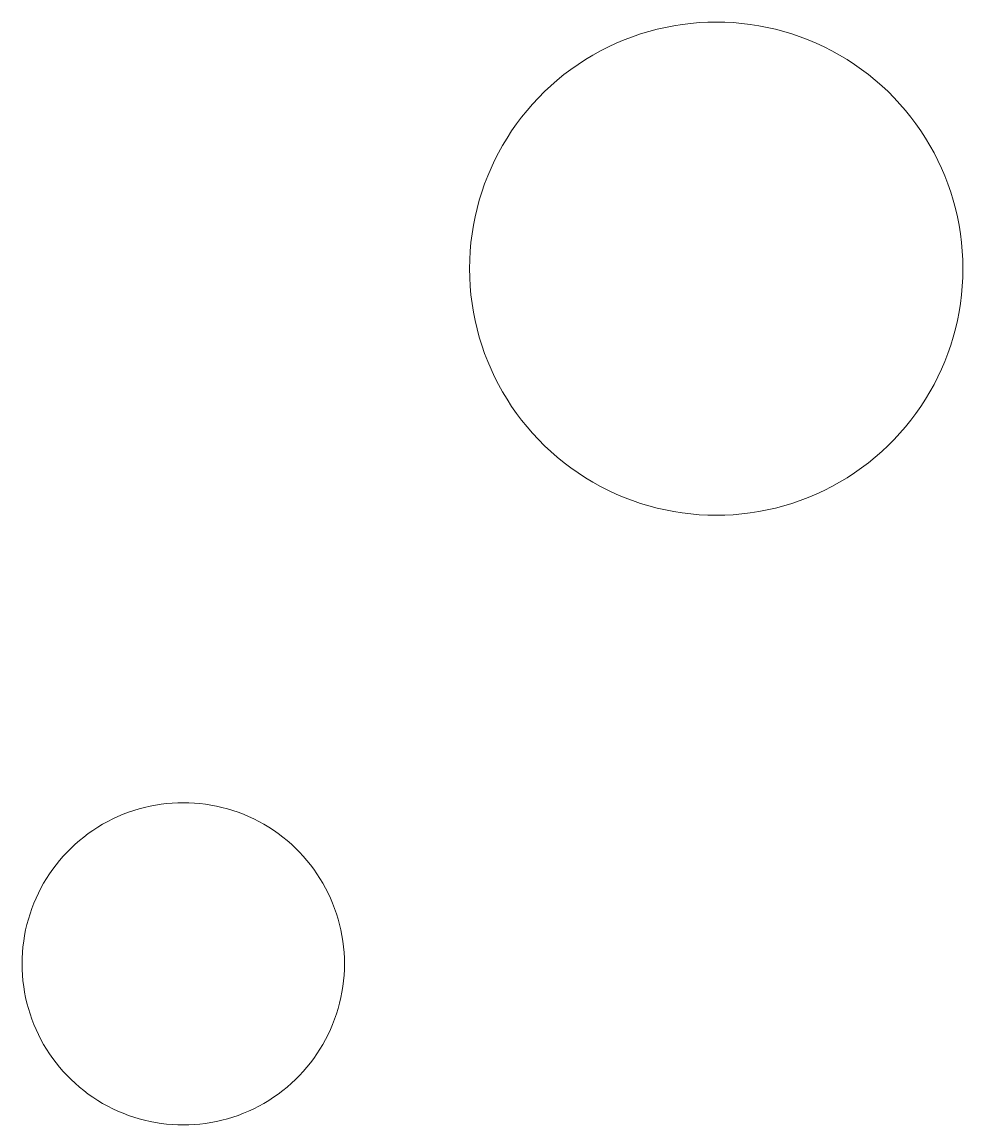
# Model space of a CAD drawing. Header units: centimetres. Extents: x -20.3 to 20.3, y -34.1 to 34.1.
# Drawn here: x 12.165 to 15.609, y -2.66 to 1.379 of the extents above; entities that cross this region are included whole.
import ezdxf

# ---------------------------------------------------------------- set-up
doc = ezdxf.new("R2010")
doc.units = ezdxf.units.CM
doc.header["$MEASUREMENT"] = 0
doc.layers.add('layer 1', color=7, linetype='Continuous')

msp = doc.modelspace()

# ---------------------------------------------------------------- linework, layer by layer
at = {"layer": 'layer 1', "color": 1, "lineweight": 20}
for points in [[(15.15742, 1.25759), (15.15742, 1.25759), (15.12927, 1.27317), (15.12927, 1.27317), (15.12927, 1.27317), (15.12927, 1.27317), (15.10072, 1.28768), (15.10072, 1.28768), (15.10072, 1.28768), (15.10072, 1.28768), (15.07179, 1.30112), (15.07179, 1.30112), (15.07179, 1.30112), (15.07179, 1.30112), (15.04252, 1.31349), (15.04252, 1.31349), (15.04252, 1.31349), (15.04252, 1.31349), (15.01293, 1.32478), (15.01293, 1.32478), (15.01293, 1.32478), (15.01293, 1.32478), (14.98305, 1.335), (14.98305, 1.335), (14.98305, 1.335), (14.98305, 1.335), (14.95291, 1.34415), (14.95291, 1.34415), (14.95291, 1.34415), (14.95291, 1.34415), (14.92254, 1.3522), (14.92254, 1.3522), (14.92254, 1.3522), (14.92254, 1.3522), (14.89197, 1.35919), (14.89197, 1.35919), (14.89197, 1.35919), (14.89197, 1.35919), (14.86123, 1.3651), (14.86123, 1.3651), (14.86123, 1.3651), (14.86123, 1.3651), (14.83034, 1.36993), (14.83034, 1.36993), (14.83034, 1.36993), (14.83034, 1.36993), (14.79934, 1.3737), (14.79934, 1.3737), (14.79934, 1.3737), (14.79934, 1.3737), (14.76825, 1.37647), (14.76825, 1.37647), (14.76825, 1.37647), (14.76825, 1.37647), (14.73711, 1.37802), (14.73711, 1.37802), (14.73711, 1.37802), (14.73711, 1.37802), (14.70594, 1.37861), (14.70594, 1.37861), (14.70594, 1.37861), (14.70594, 1.37861), (14.67477, 1.37802), (14.67477, 1.37802), (14.67477, 1.37802), (14.67477, 1.37802), (14.64363, 1.37647), (14.64363, 1.37647), (14.64363, 1.37647), (14.64363, 1.37647), (14.61254, 1.3737), (14.61254, 1.3737), (14.61254, 1.3737), (14.61254, 1.3737), (14.58154, 1.36993), (14.58154, 1.36993), (14.58154, 1.36993), (14.58154, 1.36993), (14.55065, 1.3651), (14.55065, 1.3651), (14.55065, 1.3651), (14.55065, 1.3651), (14.51991, 1.35919), (14.51991, 1.35919), (14.51991, 1.35919), (14.51991, 1.35919), (14.48934, 1.3522), (14.48934, 1.3522), (14.48934, 1.3522), (14.48934, 1.3522), (14.45897, 1.34415), (14.45897, 1.34415), (14.45897, 1.34415), (14.45897, 1.34415), (14.42883, 1.335), (14.42883, 1.335), (14.42883, 1.335), (14.42883, 1.335), (14.39895, 1.32478), (14.39895, 1.32478), (14.39895, 1.32478), (14.39895, 1.32478), (14.36936, 1.31349), (14.36936, 1.31349), (14.36936, 1.31349), (14.36936, 1.31349), (14.34009, 1.30112), (14.34009, 1.30112), (14.34009, 1.30112), (14.34009, 1.30112), (14.31117, 1.28768), (14.31117, 1.28768), (14.31117, 1.28768), (14.31117, 1.28768), (14.28262, 1.27317), (14.28262, 1.27317), (14.28262, 1.27317), (14.28262, 1.27317), (14.25447, 1.25759), (14.25447, 1.25759)], [(14.2545, 1.25759), (14.2545, 1.25759), (14.22692, 1.241), (14.22692, 1.241), (14.22692, 1.241), (14.22692, 1.241), (14.20007, 1.22352), (14.20007, 1.22352), (14.20007, 1.22352), (14.20007, 1.22352), (14.17397, 1.20519), (14.17397, 1.20519), (14.17397, 1.20519), (14.17397, 1.20519), (14.14862, 1.18603), (14.14862, 1.18603), (14.14862, 1.18603), (14.14862, 1.18603), (14.12405, 1.16604), (14.12405, 1.16604), (14.12405, 1.16604), (14.12405, 1.16604), (14.10026, 1.14529), (14.10026, 1.14529), (14.10026, 1.14529), (14.10026, 1.14529), (14.07728, 1.12378), (14.07728, 1.12378), (14.07728, 1.12378), (14.07728, 1.12378), (14.05511, 1.10153), (14.05511, 1.10153), (14.05511, 1.10153), (14.05511, 1.10153), (14.03377, 1.07854), (14.03377, 1.07854), (14.03377, 1.07854), (14.03377, 1.07854), (14.01328, 1.05488), (14.01328, 1.05488), (14.01328, 1.05488), (14.01328, 1.05488), (13.99365, 1.03055), (13.99365, 1.03055), (13.99365, 1.03055), (13.99365, 1.03055), (13.97489, 1.00557), (13.97489, 1.00557), (13.97489, 1.00557), (13.97489, 1.00557), (13.95702, 0.97998), (13.95702, 0.97998), (13.95702, 0.97998), (13.95702, 0.97998), (13.94005, 0.95381), (13.94005, 0.95381), (13.94005, 0.95381), (13.94005, 0.95381), (13.924, 0.92709), (13.924, 0.92709), (13.924, 0.92709), (13.924, 0.92709), (13.90888, 0.89982), (13.90888, 0.89982), (13.90888, 0.89982), (13.90888, 0.89982), (13.89471, 0.87203), (13.89471, 0.87203), (13.89471, 0.87203), (13.89471, 0.87203), (13.88149, 0.84378), (13.88149, 0.84378), (13.88149, 0.84378), (13.88149, 0.84378), (13.86925, 0.81504), (13.86925, 0.81504), (13.86925, 0.81504), (13.86925, 0.81504), (13.858, 0.78587), (13.858, 0.78587), (13.858, 0.78587), (13.858, 0.78587), (13.84775, 0.7563), (13.84775, 0.7563), (13.84775, 0.7563), (13.84775, 0.7563), (13.83852, 0.72634), (13.83852, 0.72634), (13.83852, 0.72634), (13.83852, 0.72634), (13.83032, 0.69601), (13.83032, 0.69601), (13.83032, 0.69601), (13.83032, 0.69601), (13.82317, 0.66534), (13.82317, 0.66534), (13.82317, 0.66534), (13.82317, 0.66534), (13.81708, 0.63436), (13.81708, 0.63436), (13.81708, 0.63436), (13.81708, 0.63436), (13.81207, 0.60309), (13.81207, 0.60309), (13.81207, 0.60309), (13.81207, 0.60309), (13.80815, 0.57155), (13.80815, 0.57155), (13.80815, 0.57155), (13.80815, 0.57155), (13.80533, 0.53978), (13.80533, 0.53978), (13.80533, 0.53978), (13.80533, 0.53978), (13.80361, 0.5078), (13.80361, 0.5078), (13.80361, 0.5078), (13.80361, 0.5078), (13.80302, 0.47563), (13.80302, 0.47563)], [(15.60889, 0.47563), (15.60889, 0.47563), (15.6083, 0.5078), (15.6083, 0.5078), (15.6083, 0.5078), (15.6083, 0.5078), (15.60658, 0.53979), (15.60658, 0.53979), (15.60658, 0.53979), (15.60658, 0.53979), (15.60377, 0.57156), (15.60377, 0.57156), (15.60377, 0.57156), (15.60377, 0.57156), (15.59985, 0.60309), (15.59985, 0.60309), (15.59985, 0.60309), (15.59985, 0.60309), (15.59484, 0.63436), (15.59484, 0.63436), (15.59484, 0.63436), (15.59484, 0.63436), (15.58875, 0.66534), (15.58875, 0.66534), (15.58875, 0.66534), (15.58875, 0.66534), (15.5816, 0.69601), (15.5816, 0.69601), (15.5816, 0.69601), (15.5816, 0.69601), (15.5734, 0.72634), (15.5734, 0.72634), (15.5734, 0.72634), (15.5734, 0.72634), (15.56417, 0.7563), (15.56417, 0.7563), (15.56417, 0.7563), (15.56417, 0.7563), (15.55392, 0.78587), (15.55392, 0.78587), (15.55392, 0.78587), (15.55392, 0.78587), (15.54267, 0.81504), (15.54267, 0.81504), (15.54267, 0.81504), (15.54267, 0.81504), (15.53043, 0.84378), (15.53043, 0.84378), (15.53043, 0.84378), (15.53043, 0.84378), (15.51721, 0.87203), (15.51721, 0.87203), (15.51721, 0.87203), (15.51721, 0.87203), (15.50304, 0.89982), (15.50304, 0.89982), (15.50304, 0.89982), (15.50304, 0.89982), (15.48792, 0.92709), (15.48792, 0.92709), (15.48792, 0.92709), (15.48792, 0.92709), (15.47187, 0.95381), (15.47187, 0.95381), (15.47187, 0.95381), (15.47187, 0.95381), (15.4549, 0.97998), (15.4549, 0.97998), (15.4549, 0.97998), (15.4549, 0.97998), (15.43703, 1.00557), (15.43703, 1.00557), (15.43703, 1.00557), (15.43703, 1.00557), (15.41827, 1.03054), (15.41827, 1.03054), (15.41827, 1.03054), (15.41827, 1.03054), (15.39864, 1.05487), (15.39864, 1.05487), (15.39864, 1.05487), (15.39864, 1.05487), (15.37815, 1.07853), (15.37815, 1.07853), (15.37815, 1.07853), (15.37815, 1.07853), (15.35681, 1.10152), (15.35681, 1.10152), (15.35681, 1.10152), (15.35681, 1.10152), (15.33464, 1.12377), (15.33464, 1.12377), (15.33464, 1.12377), (15.33464, 1.12377), (15.31166, 1.14529), (15.31166, 1.14529), (15.31166, 1.14529), (15.31166, 1.14529), (15.28787, 1.16604), (15.28787, 1.16604), (15.28787, 1.16604), (15.28787, 1.16604), (15.2633, 1.18603), (15.2633, 1.18603), (15.2633, 1.18603), (15.2633, 1.18603), (15.23795, 1.20519), (15.23795, 1.20519), (15.23795, 1.20519), (15.23795, 1.20519), (15.21185, 1.22353), (15.21185, 1.22353), (15.21185, 1.22353), (15.21185, 1.22353), (15.185, 1.24101), (15.185, 1.24101), (15.185, 1.24101), (15.185, 1.24101), (15.15742, 1.2576), (15.15742, 1.2576)], [(13.80304, 0.47563), (13.80304, 0.47563), (13.80363, 0.44346), (13.80363, 0.44346), (13.80363, 0.44346), (13.80363, 0.44346), (13.80535, 0.41148), (13.80535, 0.41148), (13.80535, 0.41148), (13.80535, 0.41148), (13.80817, 0.37971), (13.80817, 0.37971), (13.80817, 0.37971), (13.80817, 0.37971), (13.81209, 0.34818), (13.81209, 0.34818), (13.81209, 0.34818), (13.81209, 0.34818), (13.8171, 0.31691), (13.8171, 0.31691), (13.8171, 0.31691), (13.8171, 0.31691), (13.82319, 0.28593), (13.82319, 0.28593), (13.82319, 0.28593), (13.82319, 0.28593), (13.83034, 0.25526), (13.83034, 0.25526), (13.83034, 0.25526), (13.83034, 0.25526), (13.83854, 0.22493), (13.83854, 0.22493), (13.83854, 0.22493), (13.83854, 0.22493), (13.84777, 0.19496), (13.84777, 0.19496), (13.84777, 0.19496), (13.84777, 0.19496), (13.85802, 0.16539), (13.85802, 0.16539), (13.85802, 0.16539), (13.85802, 0.16539), (13.86927, 0.13622), (13.86927, 0.13622), (13.86927, 0.13622), (13.86927, 0.13622), (13.88151, 0.10748), (13.88151, 0.10748), (13.88151, 0.10748), (13.88151, 0.10748), (13.89473, 0.0792), (13.89473, 0.0792), (13.89473, 0.0792), (13.89473, 0.0792), (13.9089, 0.05141), (13.9089, 0.05141), (13.9089, 0.05141), (13.9089, 0.05141), (13.92402, 0.02414), (13.92402, 0.02414), (13.92402, 0.02414), (13.92402, 0.02414), (13.94007, -0.00258), (13.94007, -0.00258), (13.94007, -0.00258), (13.94007, -0.00258), (13.95704, -0.02875), (13.95704, -0.02875), (13.95704, -0.02875), (13.95704, -0.02875), (13.97491, -0.05434), (13.97491, -0.05434), (13.97491, -0.05434), (13.97491, -0.05434), (13.99367, -0.07931), (13.99367, -0.07931), (13.99367, -0.07931), (13.99367, -0.07931), (14.0133, -0.10364), (14.0133, -0.10364), (14.0133, -0.10364), (14.0133, -0.10364), (14.03379, -0.1273), (14.03379, -0.1273), (14.03379, -0.1273), (14.03379, -0.1273), (14.05513, -0.15029), (14.05513, -0.15029), (14.05513, -0.15029), (14.05513, -0.15029), (14.0773, -0.17254), (14.0773, -0.17254), (14.0773, -0.17254), (14.0773, -0.17254), (14.10028, -0.19405), (14.10028, -0.19405), (14.10028, -0.19405), (14.10028, -0.19405), (14.12407, -0.2148), (14.12407, -0.2148), (14.12407, -0.2148), (14.12407, -0.2148), (14.14864, -0.23479), (14.14864, -0.23479), (14.14864, -0.23479), (14.14864, -0.23479), (14.17399, -0.25395), (14.17399, -0.25395), (14.17399, -0.25395), (14.17399, -0.25395), (14.20009, -0.27228), (14.20009, -0.27228), (14.20009, -0.27228), (14.20009, -0.27228), (14.22694, -0.28976), (14.22694, -0.28976), (14.22694, -0.28976), (14.22694, -0.28976), (14.25452, -0.30635), (14.25452, -0.30635)], [(15.15742, -0.30633), (15.15742, -0.30633), (15.185, -0.28974), (15.185, -0.28974), (15.185, -0.28974), (15.185, -0.28974), (15.21185, -0.27226), (15.21185, -0.27226), (15.21185, -0.27226), (15.21185, -0.27226), (15.23795, -0.25392), (15.23795, -0.25392), (15.23795, -0.25392), (15.23795, -0.25392), (15.2633, -0.23476), (15.2633, -0.23476), (15.2633, -0.23476), (15.2633, -0.23476), (15.28787, -0.21477), (15.28787, -0.21477), (15.28787, -0.21477), (15.28787, -0.21477), (15.31166, -0.19402), (15.31166, -0.19402), (15.31166, -0.19402), (15.31166, -0.19402), (15.33464, -0.1725), (15.33464, -0.1725), (15.33464, -0.1725), (15.33464, -0.1725), (15.35681, -0.15025), (15.35681, -0.15025), (15.35681, -0.15025), (15.35681, -0.15025), (15.37815, -0.12726), (15.37815, -0.12726), (15.37815, -0.12726), (15.37815, -0.12726), (15.39864, -0.1036), (15.39864, -0.1036), (15.39864, -0.1036), (15.39864, -0.1036), (15.41827, -0.07927), (15.41827, -0.07927), (15.41827, -0.07927), (15.41827, -0.07927), (15.43703, -0.05429), (15.43703, -0.05429), (15.43703, -0.05429), (15.43703, -0.05429), (15.4549, -0.0287), (15.4549, -0.0287), (15.4549, -0.0287), (15.4549, -0.0287), (15.47187, -0.00253), (15.47187, -0.00253), (15.47187, -0.00253), (15.47187, -0.00253), (15.48792, 0.02419), (15.48792, 0.02419), (15.48792, 0.02419), (15.48792, 0.02419), (15.50304, 0.05146), (15.50304, 0.05146), (15.50304, 0.05146), (15.50304, 0.05146), (15.51721, 0.07925), (15.51721, 0.07925), (15.51721, 0.07925), (15.51721, 0.07925), (15.53043, 0.10753), (15.53043, 0.10753), (15.53043, 0.10753), (15.53043, 0.10753), (15.54267, 0.13627), (15.54267, 0.13627), (15.54267, 0.13627), (15.54267, 0.13627), (15.55392, 0.16544), (15.55392, 0.16544), (15.55392, 0.16544), (15.55392, 0.16544), (15.56417, 0.19501), (15.56417, 0.19501), (15.56417, 0.19501), (15.56417, 0.19501), (15.5734, 0.22497), (15.5734, 0.22497), (15.5734, 0.22497), (15.5734, 0.22497), (15.5816, 0.2553), (15.5816, 0.2553), (15.5816, 0.2553), (15.5816, 0.2553), (15.58875, 0.28597), (15.58875, 0.28597), (15.58875, 0.28597), (15.58875, 0.28597), (15.59484, 0.31695), (15.59484, 0.31695), (15.59484, 0.31695), (15.59484, 0.31695), (15.59985, 0.34822), (15.59985, 0.34822), (15.59985, 0.34822), (15.59985, 0.34822), (15.60377, 0.37975), (15.60377, 0.37975), (15.60377, 0.37975), (15.60377, 0.37975), (15.60659, 0.41152), (15.60659, 0.41152), (15.60659, 0.41152), (15.60659, 0.41152), (15.60831, 0.4435), (15.60831, 0.4435), (15.60831, 0.4435), (15.60831, 0.4435), (15.6089, 0.47567), (15.6089, 0.47567)], [(14.2545, -0.30633), (14.2545, -0.30633), (14.28265, -0.32191), (14.28265, -0.32191), (14.28265, -0.32191), (14.28265, -0.32191), (14.3112, -0.33642), (14.3112, -0.33642), (14.3112, -0.33642), (14.3112, -0.33642), (14.34012, -0.34986), (14.34012, -0.34986), (14.34012, -0.34986), (14.34012, -0.34986), (14.36939, -0.36222), (14.36939, -0.36222), (14.36939, -0.36222), (14.36939, -0.36222), (14.39898, -0.37351), (14.39898, -0.37351), (14.39898, -0.37351), (14.39898, -0.37351), (14.42886, -0.38373), (14.42886, -0.38373), (14.42886, -0.38373), (14.42886, -0.38373), (14.459, -0.39288), (14.459, -0.39288), (14.459, -0.39288), (14.459, -0.39288), (14.48937, -0.40096), (14.48937, -0.40096), (14.48937, -0.40096), (14.48937, -0.40096), (14.51994, -0.40794), (14.51994, -0.40794), (14.51994, -0.40794), (14.51994, -0.40794), (14.55068, -0.41385), (14.55068, -0.41385), (14.55068, -0.41385), (14.55068, -0.41385), (14.58157, -0.41868), (14.58157, -0.41868), (14.58157, -0.41868), (14.58157, -0.41868), (14.61257, -0.42245), (14.61257, -0.42245), (14.61257, -0.42245), (14.61257, -0.42245), (14.64366, -0.42522), (14.64366, -0.42522), (14.64366, -0.42522), (14.64366, -0.42522), (14.6748, -0.42677), (14.6748, -0.42677), (14.6748, -0.42677), (14.6748, -0.42677), (14.70597, -0.42736), (14.70597, -0.42736), (14.70597, -0.42736), (14.70597, -0.42736), (14.73714, -0.42677), (14.73714, -0.42677), (14.73714, -0.42677), (14.73714, -0.42677), (14.76828, -0.42522), (14.76828, -0.42522), (14.76828, -0.42522), (14.76828, -0.42522), (14.79937, -0.42245), (14.79937, -0.42245), (14.79937, -0.42245), (14.79937, -0.42245), (14.83037, -0.41868), (14.83037, -0.41868), (14.83037, -0.41868), (14.83037, -0.41868), (14.86126, -0.41385), (14.86126, -0.41385), (14.86126, -0.41385), (14.86126, -0.41385), (14.892, -0.40794), (14.892, -0.40794), (14.892, -0.40794), (14.892, -0.40794), (14.92257, -0.40096), (14.92257, -0.40096), (14.92257, -0.40096), (14.92257, -0.40096), (14.95294, -0.39288), (14.95294, -0.39288), (14.95294, -0.39288), (14.95294, -0.39288), (14.98308, -0.38373), (14.98308, -0.38373), (14.98308, -0.38373), (14.98308, -0.38373), (15.01296, -0.37351), (15.01296, -0.37351), (15.01296, -0.37351), (15.01296, -0.37351), (15.04255, -0.36222), (15.04255, -0.36222), (15.04255, -0.36222), (15.04255, -0.36222), (15.07182, -0.34986), (15.07182, -0.34986), (15.07182, -0.34986), (15.07182, -0.34986), (15.10074, -0.33642), (15.10074, -0.33642), (15.10074, -0.33642), (15.10074, -0.33642), (15.12929, -0.32191), (15.12929, -0.32191), (15.12929, -0.32191), (15.12929, -0.32191), (15.15744, -0.30633), (15.15744, -0.30633)]]:
    msp.add_open_spline(points, degree=3, knots=[0, 0, 0, 0, 0.0322581, 0.0322581, 0.0322581, 0.0322581, 0.0645161, 0.0645161, 0.0645161, 0.0645161, 0.0967742, 0.0967742, 0.0967742, 0.0967742, 0.1290323, 0.1290323, 0.1290323, 0.1290323, 0.1612903, 0.1612903, 0.1612903, 0.1612903, 0.1935484, 0.1935484, 0.1935484, 0.1935484, 0.2258065, 0.2258065, 0.2258065, 0.2258065, 0.2580645, 0.2580645, 0.2580645, 0.2580645, 0.2903226, 0.2903226, 0.2903226, 0.2903226, 0.3225806, 0.3225806, 0.3225806, 0.3225806, 0.3548387, 0.3548387, 0.3548387, 0.3548387, 0.3870968, 0.3870968, 0.3870968, 0.3870968, 0.4193548, 0.4193548, 0.4193548, 0.4193548, 0.4516129, 0.4516129, 0.4516129, 0.4516129, 0.483871, 0.483871, 0.483871, 0.483871, 0.516129, 0.516129, 0.516129, 0.516129, 0.5483871, 0.5483871, 0.5483871, 0.5483871, 0.5806452, 0.5806452, 0.5806452, 0.5806452, 0.6129032, 0.6129032, 0.6129032, 0.6129032, 0.6451613, 0.6451613, 0.6451613, 0.6451613, 0.6774194, 0.6774194, 0.6774194, 0.6774194, 0.7096774, 0.7096774, 0.7096774, 0.7096774, 0.7419355, 0.7419355, 0.7419355, 0.7419355, 0.7741935, 0.7741935, 0.7741935, 0.7741935, 0.8064516, 0.8064516, 0.8064516, 0.8064516, 0.8387097, 0.8387097, 0.8387097, 0.8387097, 0.8709677, 0.8709677, 0.8709677, 0.8709677, 0.9032258, 0.9032258, 0.9032258, 0.9032258, 0.9354839, 0.9354839, 0.9354839, 0.9354839, 1, 1, 1, 1], dxfattribs=at)
at = {"layer": 'layer 1', "color": 1, "lineweight": 9}
msp.add_open_spline([(13.34497, -2.06967), (13.34497, -2.06967), (13.34458, -2.0907), (13.34458, -2.0907), (13.34458, -2.0907), (13.34458, -2.0907), (13.34346, -2.1116), (13.34346, -2.1116), (13.34346, -2.1116), (13.34346, -2.1116), (13.34161, -2.13236), (13.34161, -2.13236), (13.34161, -2.13236), (13.34161, -2.13236), (13.33905, -2.15297), (13.33905, -2.15297), (13.33905, -2.15297), (13.33905, -2.15297), (13.33578, -2.1734), (13.33578, -2.1734), (13.33578, -2.1734), (13.33578, -2.1734), (13.3318, -2.19364), (13.3318, -2.19364), (13.3318, -2.19364), (13.3318, -2.19364), (13.32713, -2.21369), (13.32713, -2.21369), (13.32713, -2.21369), (13.32713, -2.21369), (13.32177, -2.2335), (13.32177, -2.2335), (13.32177, -2.2335), (13.32177, -2.2335), (13.31574, -2.25309), (13.31574, -2.25309), (13.31574, -2.25309), (13.31574, -2.25309), (13.30904, -2.27241), (13.30904, -2.27241), (13.30904, -2.27241), (13.30904, -2.27241), (13.30169, -2.29147), (13.30169, -2.29147), (13.30169, -2.29147), (13.30169, -2.29147), (13.29369, -2.31025), (13.29369, -2.31025), (13.29369, -2.31025), (13.29369, -2.31025), (13.28505, -2.32873), (13.28505, -2.32873), (13.28505, -2.32873), (13.28505, -2.32873), (13.27579, -2.34689), (13.27579, -2.34689), (13.27579, -2.34689), (13.27579, -2.34689), (13.26591, -2.36471), (13.26591, -2.36471), (13.26591, -2.36471), (13.26591, -2.36471), (13.25542, -2.38217), (13.25542, -2.38217), (13.25542, -2.38217), (13.25542, -2.38217), (13.24433, -2.39927), (13.24433, -2.39927), (13.24433, -2.39927), (13.24433, -2.39927), (13.23266, -2.41599), (13.23266, -2.41599), (13.23266, -2.41599), (13.23266, -2.41599), (13.2204, -2.43232), (13.2204, -2.43232), (13.2204, -2.43232), (13.2204, -2.43232), (13.20757, -2.44822), (13.20757, -2.44822), (13.20757, -2.44822), (13.20757, -2.44822), (13.19418, -2.46368), (13.19418, -2.46368), (13.19418, -2.46368), (13.19418, -2.46368), (13.18024, -2.4787), (13.18024, -2.4787), (13.18024, -2.4787), (13.18024, -2.4787), (13.16575, -2.49326), (13.16575, -2.49326), (13.16575, -2.49326), (13.16575, -2.49326), (13.15073, -2.50732), (13.15073, -2.50732), (13.15073, -2.50732), (13.15073, -2.50732), (13.13519, -2.5209), (13.13519, -2.5209), (13.13519, -2.5209), (13.13519, -2.5209), (13.11913, -2.53396), (13.11913, -2.53396), (13.11913, -2.53396), (13.11913, -2.53396), (13.10257, -2.54648), (13.10257, -2.54648), (13.10257, -2.54648), (13.10257, -2.54648), (13.08551, -2.55846), (13.08551, -2.55846), (13.08551, -2.55846), (13.08551, -2.55846), (13.06797, -2.56988), (13.06797, -2.56988), (13.06797, -2.56988), (13.06797, -2.56988), (13.04996, -2.58072), (13.04996, -2.58072), (13.04996, -2.58072), (13.04996, -2.58072), (13.03158, -2.5909), (13.03158, -2.5909), (13.03158, -2.5909), (13.03158, -2.5909), (13.01292, -2.60039), (13.01292, -2.60039), (13.01292, -2.60039), (13.01292, -2.60039), (12.99402, -2.60917), (12.99402, -2.60917), (12.99402, -2.60917), (12.99402, -2.60917), (12.97489, -2.61725), (12.97489, -2.61725), (12.97489, -2.61725), (12.97489, -2.61725), (12.95555, -2.62463), (12.95555, -2.62463), (12.95555, -2.62463), (12.95555, -2.62463), (12.93603, -2.63131), (12.93603, -2.63131), (12.93603, -2.63131), (12.93603, -2.63131), (12.91633, -2.63729), (12.91633, -2.63729), (12.91633, -2.63729), (12.91633, -2.63729), (12.89649, -2.64254), (12.89649, -2.64254), (12.89649, -2.64254), (12.89649, -2.64254), (12.87651, -2.64709), (12.87651, -2.64709), (12.87651, -2.64709), (12.87651, -2.64709), (12.85643, -2.65096), (12.85643, -2.65096), (12.85643, -2.65096), (12.85643, -2.65096), (12.83624, -2.65413), (12.83624, -2.65413), (12.83624, -2.65413), (12.83624, -2.65413), (12.81598, -2.65659), (12.81598, -2.65659), (12.81598, -2.65659), (12.81598, -2.65659), (12.79567, -2.65839), (12.79567, -2.65839), (12.79567, -2.65839), (12.79567, -2.65839), (12.77532, -2.65939), (12.77532, -2.65939), (12.77532, -2.65939), (12.77532, -2.65939), (12.75495, -2.65978), (12.75495, -2.65978), (12.75495, -2.65978), (12.75495, -2.65978), (12.73458, -2.65939), (12.73458, -2.65939), (12.73458, -2.65939), (12.73458, -2.65939), (12.71423, -2.65839), (12.71423, -2.65839), (12.71423, -2.65839), (12.71423, -2.65839), (12.69392, -2.65659), (12.69392, -2.65659), (12.69392, -2.65659), (12.69392, -2.65659), (12.67366, -2.65413), (12.67366, -2.65413), (12.67366, -2.65413), (12.67366, -2.65413), (12.65348, -2.65096), (12.65348, -2.65096), (12.65348, -2.65096), (12.65348, -2.65096), (12.63339, -2.64709), (12.63339, -2.64709), (12.63339, -2.64709), (12.63339, -2.64709), (12.61341, -2.64254), (12.61341, -2.64254), (12.61341, -2.64254), (12.61341, -2.64254), (12.59357, -2.63729), (12.59357, -2.63729), (12.59357, -2.63729), (12.59357, -2.63729), (12.57387, -2.63131), (12.57387, -2.63131), (12.57387, -2.63131), (12.57387, -2.63131), (12.55435, -2.62463), (12.55435, -2.62463), (12.55435, -2.62463), (12.55435, -2.62463), (12.53501, -2.61725), (12.53501, -2.61725), (12.53501, -2.61725), (12.53501, -2.61725), (12.51589, -2.60917), (12.51589, -2.60917), (12.51589, -2.60917), (12.51589, -2.60917), (12.49698, -2.60039), (12.49698, -2.60039), (12.49698, -2.60039), (12.49698, -2.60039), (12.47833, -2.5909), (12.47833, -2.5909), (12.47833, -2.5909), (12.47833, -2.5909), (12.45993, -2.58076), (12.45993, -2.58076), (12.45993, -2.58076), (12.45993, -2.58076), (12.44191, -2.56995), (12.44191, -2.56995), (12.44191, -2.56995), (12.44191, -2.56995), (12.42436, -2.55853), (12.42436, -2.55853), (12.42436, -2.55853), (12.42436, -2.55853), (12.40731, -2.54655), (12.40731, -2.54655), (12.40731, -2.54655), (12.40731, -2.54655), (12.39074, -2.53403), (12.39074, -2.53403), (12.39074, -2.53403), (12.39074, -2.53403), (12.37469, -2.52097), (12.37469, -2.52097), (12.37469, -2.52097), (12.37469, -2.52097), (12.35914, -2.50739), (12.35914, -2.50739), (12.35914, -2.50739), (12.35914, -2.50739), (12.34413, -2.49332), (12.34413, -2.49332), (12.34413, -2.49332), (12.34413, -2.49332), (12.32965, -2.47877), (12.32965, -2.47877), (12.32965, -2.47877), (12.32965, -2.47877), (12.3157, -2.46374), (12.3157, -2.46374), (12.3157, -2.46374), (12.3157, -2.46374), (12.30231, -2.44828), (12.30231, -2.44828), (12.30231, -2.44828), (12.30231, -2.44828), (12.28948, -2.43238), (12.28948, -2.43238), (12.28948, -2.43238), (12.28948, -2.43238), (12.27723, -2.41606), (12.27723, -2.41606), (12.27723, -2.41606), (12.27723, -2.41606), (12.26555, -2.39934), (12.26555, -2.39934), (12.26555, -2.39934), (12.26555, -2.39934), (12.25446, -2.38224), (12.25446, -2.38224), (12.25446, -2.38224), (12.25446, -2.38224), (12.24397, -2.36478), (12.24397, -2.36478), (12.24397, -2.36478), (12.24397, -2.36478), (12.23409, -2.34696), (12.23409, -2.34696), (12.23409, -2.34696), (12.23409, -2.34696), (12.22483, -2.3288), (12.22483, -2.3288), (12.22483, -2.3288), (12.22483, -2.3288), (12.21619, -2.31032), (12.21619, -2.31032), (12.21619, -2.31032), (12.21619, -2.31032), (12.20819, -2.29154), (12.20819, -2.29154), (12.20819, -2.29154), (12.20819, -2.29154), (12.20084, -2.27248), (12.20084, -2.27248), (12.20084, -2.27248), (12.20084, -2.27248), (12.19415, -2.25315), (12.19415, -2.25315), (12.19415, -2.25315), (12.19415, -2.25315), (12.18811, -2.23358), (12.18811, -2.23358), (12.18811, -2.23358), (12.18811, -2.23358), (12.18276, -2.21376), (12.18276, -2.21376), (12.18276, -2.21376), (12.18276, -2.21376), (12.17808, -2.19372), (12.17808, -2.19372), (12.17808, -2.19372), (12.17808, -2.19372), (12.1741, -2.17347), (12.1741, -2.17347), (12.1741, -2.17347), (12.1741, -2.17347), (12.17083, -2.15304), (12.17083, -2.15304), (12.17083, -2.15304), (12.17083, -2.15304), (12.16827, -2.13244), (12.16827, -2.13244), (12.16827, -2.13244), (12.16827, -2.13244), (12.16643, -2.11168), (12.16643, -2.11168), (12.16643, -2.11168), (12.16643, -2.11168), (12.1653, -2.09078), (12.1653, -2.09078), (12.1653, -2.09078), (12.1653, -2.09078), (12.16492, -2.06961), (12.16492, -2.06961), (12.16492, -2.06961), (12.16492, -2.06961), (12.1653, -2.04879), (12.1653, -2.04879), (12.1653, -2.04879), (12.1653, -2.04879), (12.16642, -2.0279), (12.16642, -2.0279), (12.16642, -2.0279), (12.16642, -2.0279), (12.16826, -2.00714), (12.16826, -2.00714), (12.16826, -2.00714), (12.16826, -2.00714), (12.17082, -1.98653), (12.17082, -1.98653), (12.17082, -1.98653), (12.17082, -1.98653), (12.1741, -1.9661), (12.1741, -1.9661), (12.1741, -1.9661), (12.1741, -1.9661), (12.17808, -1.94586), (12.17808, -1.94586), (12.17808, -1.94586), (12.17808, -1.94586), (12.18275, -1.92581), (12.18275, -1.92581), (12.18275, -1.92581), (12.18275, -1.92581), (12.18811, -1.90599), (12.18811, -1.90599), (12.18811, -1.90599), (12.18811, -1.90599), (12.19414, -1.88642), (12.19414, -1.88642), (12.19414, -1.88642), (12.19414, -1.88642), (12.20084, -1.86709), (12.20084, -1.86709), (12.20084, -1.86709), (12.20084, -1.86709), (12.20819, -1.84803), (12.20819, -1.84803), (12.20819, -1.84803), (12.20819, -1.84803), (12.21619, -1.82925), (12.21619, -1.82925), (12.21619, -1.82925), (12.21619, -1.82925), (12.22483, -1.81077), (12.22483, -1.81077), (12.22483, -1.81077), (12.22483, -1.81077), (12.23408, -1.79261), (12.23408, -1.79261), (12.23408, -1.79261), (12.23408, -1.79261), (12.24396, -1.77479), (12.24396, -1.77479), (12.24396, -1.77479), (12.24396, -1.77479), (12.25445, -1.75733), (12.25445, -1.75733), (12.25445, -1.75733), (12.25445, -1.75733), (12.26554, -1.74023), (12.26554, -1.74023), (12.26554, -1.74023), (12.26554, -1.74023), (12.27722, -1.72351), (12.27722, -1.72351), (12.27722, -1.72351), (12.27722, -1.72351), (12.28948, -1.70719), (12.28948, -1.70719), (12.28948, -1.70719), (12.28948, -1.70719), (12.3023, -1.69129), (12.3023, -1.69129), (12.3023, -1.69129), (12.3023, -1.69129), (12.31569, -1.67583), (12.31569, -1.67583), (12.31569, -1.67583), (12.31569, -1.67583), (12.32964, -1.66081), (12.32964, -1.66081), (12.32964, -1.66081), (12.32964, -1.66081), (12.34413, -1.64625), (12.34413, -1.64625), (12.34413, -1.64625), (12.34413, -1.64625), (12.35914, -1.63218), (12.35914, -1.63218), (12.35914, -1.63218), (12.35914, -1.63218), (12.37469, -1.61861), (12.37469, -1.61861), (12.37469, -1.61861), (12.37469, -1.61861), (12.39074, -1.60554), (12.39074, -1.60554), (12.39074, -1.60554), (12.39074, -1.60554), (12.40731, -1.59302), (12.40731, -1.59302), (12.40731, -1.59302), (12.40731, -1.59302), (12.42436, -1.58105), (12.42436, -1.58105), (12.42436, -1.58105), (12.42436, -1.58105), (12.44191, -1.56962), (12.44191, -1.56962), (12.44191, -1.56962), (12.44191, -1.56962), (12.45992, -1.55878), (12.45992, -1.55878), (12.45992, -1.55878), (12.45992, -1.55878), (12.47831, -1.5486), (12.47831, -1.5486), (12.47831, -1.5486), (12.47831, -1.5486), (12.49696, -1.53912), (12.49696, -1.53912), (12.49696, -1.53912), (12.49696, -1.53912), (12.51587, -1.53034), (12.51587, -1.53034), (12.51587, -1.53034), (12.51587, -1.53034), (12.53499, -1.52225), (12.53499, -1.52225), (12.53499, -1.52225), (12.53499, -1.52225), (12.55433, -1.51488), (12.55433, -1.51488), (12.55433, -1.51488), (12.55433, -1.51488), (12.57385, -1.5082), (12.57385, -1.5082), (12.57385, -1.5082), (12.57385, -1.5082), (12.59355, -1.50222), (12.59355, -1.50222), (12.59355, -1.50222), (12.59355, -1.50222), (12.61339, -1.49697), (12.61339, -1.49697), (12.61339, -1.49697), (12.61339, -1.49697), (12.63337, -1.49241), (12.63337, -1.49241), (12.63337, -1.49241), (12.63337, -1.49241), (12.65346, -1.48855), (12.65346, -1.48855), (12.65346, -1.48855), (12.65346, -1.48855), (12.67364, -1.48538), (12.67364, -1.48538), (12.67364, -1.48538), (12.67364, -1.48538), (12.69389, -1.48292), (12.69389, -1.48292), (12.69389, -1.48292), (12.69389, -1.48292), (12.71421, -1.48111), (12.71421, -1.48111), (12.71421, -1.48111), (12.71421, -1.48111), (12.73456, -1.48011), (12.73456, -1.48011), (12.73456, -1.48011), (12.73456, -1.48011), (12.75493, -1.47973), (12.75493, -1.47973), (12.75493, -1.47973), (12.75493, -1.47973), (12.77529, -1.48011), (12.77529, -1.48011), (12.77529, -1.48011), (12.77529, -1.48011), (12.79564, -1.48111), (12.79564, -1.48111), (12.79564, -1.48111), (12.79564, -1.48111), (12.81596, -1.48292), (12.81596, -1.48292), (12.81596, -1.48292), (12.81596, -1.48292), (12.83621, -1.48538), (12.83621, -1.48538), (12.83621, -1.48538), (12.83621, -1.48538), (12.8564, -1.48855), (12.8564, -1.48855), (12.8564, -1.48855), (12.8564, -1.48855), (12.87649, -1.49241), (12.87649, -1.49241), (12.87649, -1.49241), (12.87649, -1.49241), (12.89646, -1.49697), (12.89646, -1.49697), (12.89646, -1.49697), (12.89646, -1.49697), (12.91631, -1.50222), (12.91631, -1.50222), (12.91631, -1.50222), (12.91631, -1.50222), (12.936, -1.5082), (12.936, -1.5082), (12.936, -1.5082), (12.936, -1.5082), (12.95553, -1.51488), (12.95553, -1.51488), (12.95553, -1.51488), (12.95553, -1.51488), (12.97486, -1.52225), (12.97486, -1.52225), (12.97486, -1.52225), (12.97486, -1.52225), (12.99399, -1.53034), (12.99399, -1.53034), (12.99399, -1.53034), (12.99399, -1.53034), (13.0129, -1.53912), (13.0129, -1.53912), (13.0129, -1.53912), (13.0129, -1.53912), (13.03155, -1.5486), (13.03155, -1.5486), (13.03155, -1.5486), (13.03155, -1.5486), (13.04995, -1.55878), (13.04995, -1.55878), (13.04995, -1.55878), (13.04995, -1.55878), (13.04994, -1.55871), (13.04994, -1.55871), (13.04994, -1.55871), (13.04994, -1.55871), (13.06796, -1.56955), (13.06796, -1.56955), (13.06796, -1.56955), (13.06796, -1.56955), (13.08551, -1.58097), (13.08551, -1.58097), (13.08551, -1.58097), (13.08551, -1.58097), (13.10256, -1.59295), (13.10256, -1.59295), (13.10256, -1.59295), (13.10256, -1.59295), (13.11913, -1.60547), (13.11913, -1.60547), (13.11913, -1.60547), (13.11913, -1.60547), (13.13518, -1.61853), (13.13518, -1.61853), (13.13518, -1.61853), (13.13518, -1.61853), (13.15073, -1.63211), (13.15073, -1.63211), (13.15073, -1.63211), (13.15073, -1.63211), (13.16574, -1.64618), (13.16574, -1.64618), (13.16574, -1.64618), (13.16574, -1.64618), (13.18023, -1.66073), (13.18023, -1.66073), (13.18023, -1.66073), (13.18023, -1.66073), (13.19418, -1.67576), (13.19418, -1.67576), (13.19418, -1.67576), (13.19418, -1.67576), (13.20757, -1.69122), (13.20757, -1.69122), (13.20757, -1.69122), (13.20757, -1.69122), (13.22039, -1.70712), (13.22039, -1.70712), (13.22039, -1.70712), (13.22039, -1.70712), (13.23265, -1.72344), (13.23265, -1.72344), (13.23265, -1.72344), (13.23265, -1.72344), (13.24433, -1.74016), (13.24433, -1.74016), (13.24433, -1.74016), (13.24433, -1.74016), (13.25542, -1.75726), (13.25542, -1.75726), (13.25542, -1.75726), (13.25542, -1.75726), (13.26591, -1.77472), (13.26591, -1.77472), (13.26591, -1.77472), (13.26591, -1.77472), (13.27579, -1.79254), (13.27579, -1.79254), (13.27579, -1.79254), (13.27579, -1.79254), (13.28504, -1.8107), (13.28504, -1.8107), (13.28504, -1.8107), (13.28504, -1.8107), (13.29368, -1.82918), (13.29368, -1.82918), (13.29368, -1.82918), (13.29368, -1.82918), (13.30168, -1.84796), (13.30168, -1.84796), (13.30168, -1.84796), (13.30168, -1.84796), (13.30903, -1.86702), (13.30903, -1.86702), (13.30903, -1.86702), (13.30903, -1.86702), (13.31573, -1.88635), (13.31573, -1.88635), (13.31573, -1.88635), (13.31573, -1.88635), (13.32176, -1.90593), (13.32176, -1.90593), (13.32176, -1.90593), (13.32176, -1.90593), (13.32712, -1.92575), (13.32712, -1.92575), (13.32712, -1.92575), (13.32712, -1.92575), (13.33179, -1.94579), (13.33179, -1.94579), (13.33179, -1.94579), (13.33179, -1.94579), (13.33577, -1.96603), (13.33577, -1.96603), (13.33577, -1.96603), (13.33577, -1.96603), (13.33905, -1.98647), (13.33905, -1.98647), (13.33905, -1.98647), (13.33905, -1.98647), (13.34161, -2.00707), (13.34161, -2.00707), (13.34161, -2.00707), (13.34161, -2.00707), (13.34345, -2.02783), (13.34345, -2.02783), (13.34345, -2.02783), (13.34345, -2.02783), (13.34457, -2.04873), (13.34457, -2.04873), (13.34457, -2.04873), (13.34457, -2.04873), (13.34496, -2.06975), (13.34496, -2.06975)], degree=3, knots=[0, 0, 0, 0, 0.0054945, 0.0054945, 0.0054945, 0.0054945, 0.010989, 0.010989, 0.010989, 0.010989, 0.0164835, 0.0164835, 0.0164835, 0.0164835, 0.021978, 0.021978, 0.021978, 0.021978, 0.0274725, 0.0274725, 0.0274725, 0.0274725, 0.032967, 0.032967, 0.032967, 0.032967, 0.0384615, 0.0384615, 0.0384615, 0.0384615, 0.043956, 0.043956, 0.043956, 0.043956, 0.0494505, 0.0494505, 0.0494505, 0.0494505, 0.0549451, 0.0549451, 0.0549451, 0.0549451, 0.0604396, 0.0604396, 0.0604396, 0.0604396, 0.0659341, 0.0659341, 0.0659341, 0.0659341, 0.0714286, 0.0714286, 0.0714286, 0.0714286, 0.0769231, 0.0769231, 0.0769231, 0.0769231, 0.0824176, 0.0824176, 0.0824176, 0.0824176, 0.0879121, 0.0879121, 0.0879121, 0.0879121, 0.0934066, 0.0934066, 0.0934066, 0.0934066, 0.0989011, 0.0989011, 0.0989011, 0.0989011, 0.1043956, 0.1043956, 0.1043956, 0.1043956, 0.1098901, 0.1098901, 0.1098901, 0.1098901, 0.1153846, 0.1153846, 0.1153846, 0.1153846, 0.1208791, 0.1208791, 0.1208791, 0.1208791, 0.1263736, 0.1263736, 0.1263736, 0.1263736, 0.1318681, 0.1318681, 0.1318681, 0.1318681, 0.1373626, 0.1373626, 0.1373626, 0.1373626, 0.1428571, 0.1428571, 0.1428571, 0.1428571, 0.1483516, 0.1483516, 0.1483516, 0.1483516, 0.1538462, 0.1538462, 0.1538462, 0.1538462, 0.1593407, 0.1593407, 0.1593407, 0.1593407, 0.1648352, 0.1648352, 0.1648352, 0.1648352, 0.1703297, 0.1703297, 0.1703297, 0.1703297, 0.1758242, 0.1758242, 0.1758242, 0.1758242, 0.1813187, 0.1813187, 0.1813187, 0.1813187, 0.1868132, 0.1868132, 0.1868132, 0.1868132, 0.1923077, 0.1923077, 0.1923077, 0.1923077, 0.1978022, 0.1978022, 0.1978022, 0.1978022, 0.2032967, 0.2032967, 0.2032967, 0.2032967, 0.2087912, 0.2087912, 0.2087912, 0.2087912, 0.2142857, 0.2142857, 0.2142857, 0.2142857, 0.2197802, 0.2197802, 0.2197802, 0.2197802, 0.2252747, 0.2252747, 0.2252747, 0.2252747, 0.2307692, 0.2307692, 0.2307692, 0.2307692, 0.2362637, 0.2362637, 0.2362637, 0.2362637, 0.2417582, 0.2417582, 0.2417582, 0.2417582, 0.2472527, 0.2472527, 0.2472527, 0.2472527, 0.2527473, 0.2527473, 0.2527473, 0.2527473, 0.2582418, 0.2582418, 0.2582418, 0.2582418, 0.2637363, 0.2637363, 0.2637363, 0.2637363, 0.2692308, 0.2692308, 0.2692308, 0.2692308, 0.2747253, 0.2747253, 0.2747253, 0.2747253, 0.2802198, 0.2802198, 0.2802198, 0.2802198, 0.2857143, 0.2857143, 0.2857143, 0.2857143, 0.2912088, 0.2912088, 0.2912088, 0.2912088, 0.2967033, 0.2967033, 0.2967033, 0.2967033, 0.3021978, 0.3021978, 0.3021978, 0.3021978, 0.3076923, 0.3076923, 0.3076923, 0.3076923, 0.3131868, 0.3131868, 0.3131868, 0.3131868, 0.3186813, 0.3186813, 0.3186813, 0.3186813, 0.3241758, 0.3241758, 0.3241758, 0.3241758, 0.3296703, 0.3296703, 0.3296703, 0.3296703, 0.3351648, 0.3351648, 0.3351648, 0.3351648, 0.3406593, 0.3406593, 0.3406593, 0.3406593, 0.3461538, 0.3461538, 0.3461538, 0.3461538, 0.3516484, 0.3516484, 0.3516484, 0.3516484, 0.3571429, 0.3571429, 0.3571429, 0.3571429, 0.3626374, 0.3626374, 0.3626374, 0.3626374, 0.3681319, 0.3681319, 0.3681319, 0.3681319, 0.3736264, 0.3736264, 0.3736264, 0.3736264, 0.3791209, 0.3791209, 0.3791209, 0.3791209, 0.3846154, 0.3846154, 0.3846154, 0.3846154, 0.3901099, 0.3901099, 0.3901099, 0.3901099, 0.3956044, 0.3956044, 0.3956044, 0.3956044, 0.4010989, 0.4010989, 0.4010989, 0.4010989, 0.4065934, 0.4065934, 0.4065934, 0.4065934, 0.4120879, 0.4120879, 0.4120879, 0.4120879, 0.4175824, 0.4175824, 0.4175824, 0.4175824, 0.4230769, 0.4230769, 0.4230769, 0.4230769, 0.4285714, 0.4285714, 0.4285714, 0.4285714, 0.4340659, 0.4340659, 0.4340659, 0.4340659, 0.4395604, 0.4395604, 0.4395604, 0.4395604, 0.4450549, 0.4450549, 0.4450549, 0.4450549, 0.4505495, 0.4505495, 0.4505495, 0.4505495, 0.456044, 0.456044, 0.456044, 0.456044, 0.4615385, 0.4615385, 0.4615385, 0.4615385, 0.467033, 0.467033, 0.467033, 0.467033, 0.4725275, 0.4725275, 0.4725275, 0.4725275, 0.478022, 0.478022, 0.478022, 0.478022, 0.4835165, 0.4835165, 0.4835165, 0.4835165, 0.489011, 0.489011, 0.489011, 0.489011, 0.4945055, 0.4945055, 0.4945055, 0.4945055, 0.5, 0.5, 0.5, 0.5, 0.5054945, 0.5054945, 0.5054945, 0.5054945, 0.510989, 0.510989, 0.510989, 0.510989, 0.5164835, 0.5164835, 0.5164835, 0.5164835, 0.521978, 0.521978, 0.521978, 0.521978, 0.5274725, 0.5274725, 0.5274725, 0.5274725, 0.532967, 0.532967, 0.532967, 0.532967, 0.5384615, 0.5384615, 0.5384615, 0.5384615, 0.543956, 0.543956, 0.543956, 0.543956, 0.5494505, 0.5494505, 0.5494505, 0.5494505, 0.5549451, 0.5549451, 0.5549451, 0.5549451, 0.5604396, 0.5604396, 0.5604396, 0.5604396, 0.5659341, 0.5659341, 0.5659341, 0.5659341, 0.5714286, 0.5714286, 0.5714286, 0.5714286, 0.5769231, 0.5769231, 0.5769231, 0.5769231, 0.5824176, 0.5824176, 0.5824176, 0.5824176, 0.5879121, 0.5879121, 0.5879121, 0.5879121, 0.5934066, 0.5934066, 0.5934066, 0.5934066, 0.5989011, 0.5989011, 0.5989011, 0.5989011, 0.6043956, 0.6043956, 0.6043956, 0.6043956, 0.6098901, 0.6098901, 0.6098901, 0.6098901, 0.6153846, 0.6153846, 0.6153846, 0.6153846, 0.6208791, 0.6208791, 0.6208791, 0.6208791, 0.6263736, 0.6263736, 0.6263736, 0.6263736, 0.6318681, 0.6318681, 0.6318681, 0.6318681, 0.6373626, 0.6373626, 0.6373626, 0.6373626, 0.6428571, 0.6428571, 0.6428571, 0.6428571, 0.6483516, 0.6483516, 0.6483516, 0.6483516, 0.6538462, 0.6538462, 0.6538462, 0.6538462, 0.6593407, 0.6593407, 0.6593407, 0.6593407, 0.6648352, 0.6648352, 0.6648352, 0.6648352, 0.6703297, 0.6703297, 0.6703297, 0.6703297, 0.6758242, 0.6758242, 0.6758242, 0.6758242, 0.6813187, 0.6813187, 0.6813187, 0.6813187, 0.6868132, 0.6868132, 0.6868132, 0.6868132, 0.6923077, 0.6923077, 0.6923077, 0.6923077, 0.6978022, 0.6978022, 0.6978022, 0.6978022, 0.7032967, 0.7032967, 0.7032967, 0.7032967, 0.7087912, 0.7087912, 0.7087912, 0.7087912, 0.7142857, 0.7142857, 0.7142857, 0.7142857, 0.7197802, 0.7197802, 0.7197802, 0.7197802, 0.7252747, 0.7252747, 0.7252747, 0.7252747, 0.7307692, 0.7307692, 0.7307692, 0.7307692, 0.7362637, 0.7362637, 0.7362637, 0.7362637, 0.7417582, 0.7417582, 0.7417582, 0.7417582, 0.7472527, 0.7472527, 0.7472527, 0.7472527, 0.7527473, 0.7527473, 0.7527473, 0.7527473, 0.7582418, 0.7582418, 0.7582418, 0.7582418, 0.7637363, 0.7637363, 0.7637363, 0.7637363, 0.7692308, 0.7692308, 0.7692308, 0.7692308, 0.7747253, 0.7747253, 0.7747253, 0.7747253, 0.7802198, 0.7802198, 0.7802198, 0.7802198, 0.7857143, 0.7857143, 0.7857143, 0.7857143, 0.7912088, 0.7912088, 0.7912088, 0.7912088, 0.7967033, 0.7967033, 0.7967033, 0.7967033, 0.8021978, 0.8021978, 0.8021978, 0.8021978, 0.8076923, 0.8076923, 0.8076923, 0.8076923, 0.8131868, 0.8131868, 0.8131868, 0.8131868, 0.8186813, 0.8186813, 0.8186813, 0.8186813, 0.8241758, 0.8241758, 0.8241758, 0.8241758, 0.8296703, 0.8296703, 0.8296703, 0.8296703, 0.8351648, 0.8351648, 0.8351648, 0.8351648, 0.8406593, 0.8406593, 0.8406593, 0.8406593, 0.8461538, 0.8461538, 0.8461538, 0.8461538, 0.8516484, 0.8516484, 0.8516484, 0.8516484, 0.8571429, 0.8571429, 0.8571429, 0.8571429, 0.8626374, 0.8626374, 0.8626374, 0.8626374, 0.8681319, 0.8681319, 0.8681319, 0.8681319, 0.8736264, 0.8736264, 0.8736264, 0.8736264, 0.8791209, 0.8791209, 0.8791209, 0.8791209, 0.8846154, 0.8846154, 0.8846154, 0.8846154, 0.8901099, 0.8901099, 0.8901099, 0.8901099, 0.8956044, 0.8956044, 0.8956044, 0.8956044, 0.9010989, 0.9010989, 0.9010989, 0.9010989, 0.9065934, 0.9065934, 0.9065934, 0.9065934, 0.9120879, 0.9120879, 0.9120879, 0.9120879, 0.9175824, 0.9175824, 0.9175824, 0.9175824, 0.9230769, 0.9230769, 0.9230769, 0.9230769, 0.9285714, 0.9285714, 0.9285714, 0.9285714, 0.9340659, 0.9340659, 0.9340659, 0.9340659, 0.9395604, 0.9395604, 0.9395604, 0.9395604, 0.9450549, 0.9450549, 0.9450549, 0.9450549, 0.9505495, 0.9505495, 0.9505495, 0.9505495, 0.956044, 0.956044, 0.956044, 0.956044, 0.9615385, 0.9615385, 0.9615385, 0.9615385, 0.967033, 0.967033, 0.967033, 0.967033, 0.9725275, 0.9725275, 0.9725275, 0.9725275, 0.978022, 0.978022, 0.978022, 0.978022, 0.9835165, 0.9835165, 0.9835165, 0.9835165, 0.989011, 0.989011, 0.989011, 0.989011, 1, 1, 1, 1], dxfattribs=at)

doc.saveas('drawing.dxf')
